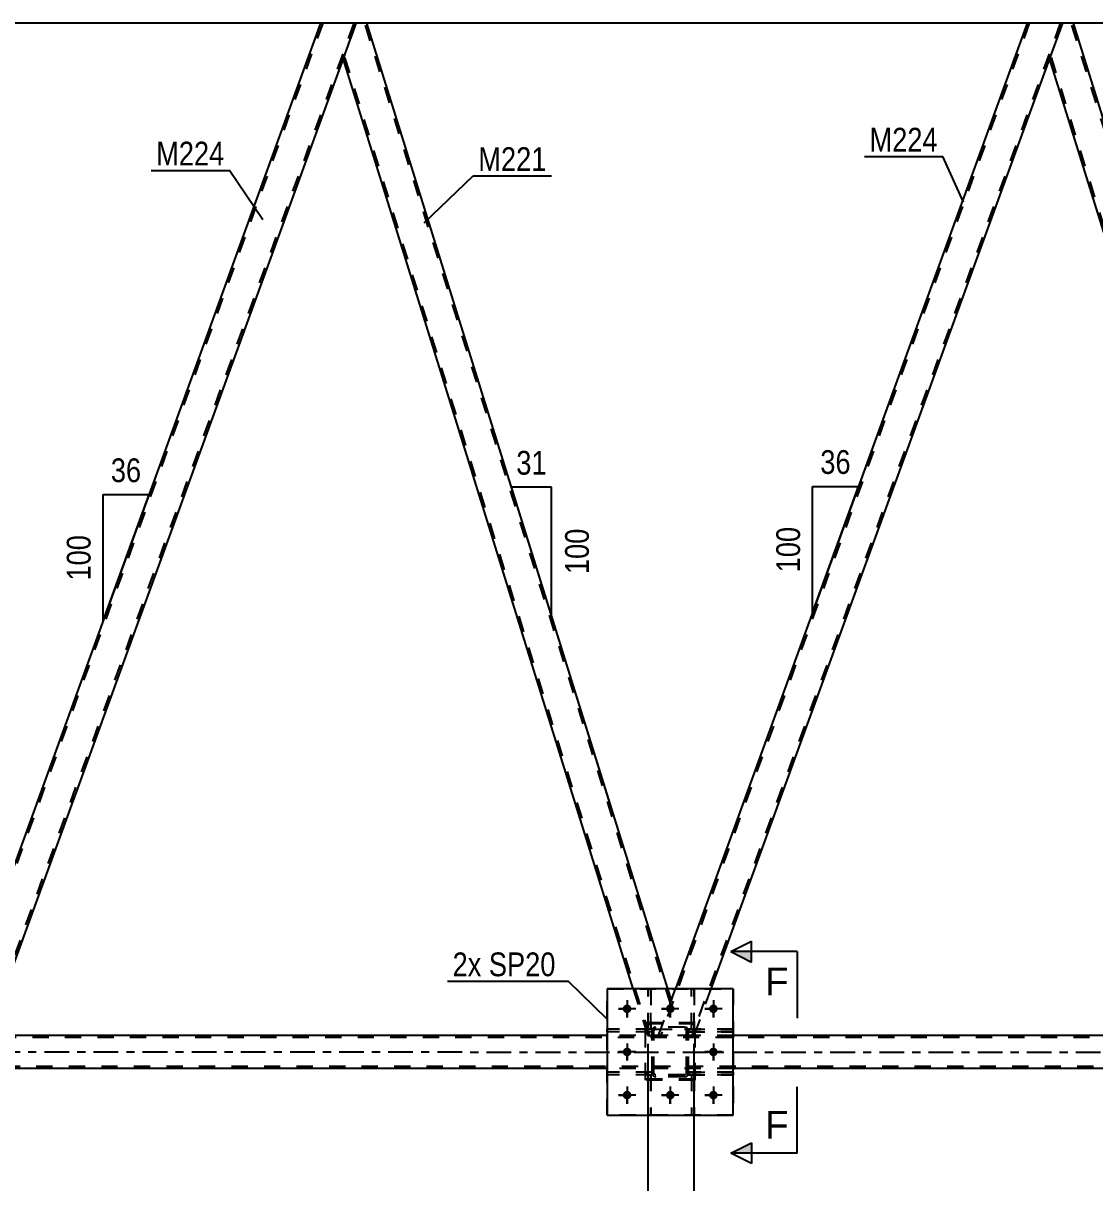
# Model space of a CAD drawing. Header units: millimetres. Extents: x 0 to 841, y 0 to 594.
# Drawn here: x 323.2 to 452.3, y 299.5 to 439.2 of the extents above; entities that cross this region are included whole.
import ezdxf

# ---------------------------------------------------------------- set-up
doc = ezdxf.new("R2010")
doc.units = ezdxf.units.MM
doc.linetypes.add('DXK_LINE_DOT2', pattern=[3.9198, 1.9599, -1.9599])
doc.linetypes.add('DXK_LINE_DOT3', pattern=[5.9187, 2.979, -0.9799, 0.9799, -0.9799])
doc.styles.add('Arial', font='ARIAL.TTF', dxfattribs={"height": 0.2})
doc.styles.add('Arial Narrow', font='ARIALN.TTF', dxfattribs={"height": 0.2})

# ---------------------------------------------------------------- blocks, each defined once
blk = doc.blocks.new('Part-318895815-2945 - 2943')
at = {"color": 7, "linetype": 'DXK_LINE_DOT2'}
for p, q in [((398.51, 312.47), (398.83, 312.47)), ((398.51, 312.47), (398.51, 307.63)), ((398.51, 311.87), (398.83, 311.87)), ((398.83, 312.47), (398.83, 307.63)), ((398.83, 307.63), (398.51, 307.63))]:
    blk.add_line(p, q, dxfattribs=at)
blk = doc.blocks.new('Part-318895815-2948 - 2943')
at = {"color": 7, "linetype": 'DXK_LINE_DOT2'}
for p, q in [((403.36, 317.67), (403.36, 317.99)), ((403.36, 317.99), (408.76, 317.99)), ((408.76, 317.67), (403.36, 317.67)), ((403.96, 317.67), (403.96, 317.99)), ((408.76, 317.99), (408.76, 317.67))]:
    blk.add_line(p, q, dxfattribs=at)
blk = doc.blocks.new('Part-318895815-2949 - 2943')
at = {"color": 7, "linetype": 'DXK_LINE_DOT2'}
for p, q in [((403.36, 312.47), (403.36, 312.79)), ((403.36, 312.79), (408.76, 312.79)), ((408.76, 312.47), (403.36, 312.47)), ((403.96, 312.47), (403.96, 312.79)), ((408.76, 312.79), (408.76, 312.47))]:
    blk.add_line(p, q, dxfattribs=at)
blk = doc.blocks.new('Part-318895815-2952 - 2943')
at = {"color": 7, "linetype": 'DXK_LINE_DOT2'}
for p, q in [((403.71, 312.47), (404.03, 312.47)), ((403.71, 312.47), (403.71, 307.63)), ((403.71, 311.87), (404.03, 311.87)), ((404.03, 312.47), (404.03, 307.63)), ((404.03, 307.63), (403.71, 307.63))]:
    blk.add_line(p, q, dxfattribs=at)
blk = doc.blocks.new('Part-318895815-2953 - 2943')
at = {"color": 7, "linetype": 'DXK_LINE_DOT2'}
for p, q in [((398.96, 317.75), (398.99, 317.93)), ((398.99, 317.93), (398.96, 317.75)), ((398.96, 312.71), (398.96, 317.75)), ((399.2, 317.75), (399.22, 317.84)), ((399.2, 312.71), (399.2, 317.75)), ((399.22, 317.84), (399.27, 317.92)), ((399.25, 318.19), (399.44, 318.23)), ((399.44, 318.23), (399.25, 318.19)), ((399.27, 317.92), (399.34, 317.97)), ((399.34, 317.97), (399.44, 317.99)), ((402.88, 318.23), (399.44, 318.23)), ((399.44, 317.99), (402.88, 317.99)), ((402.88, 318.23), (403.06, 318.19)), ((403.06, 318.19), (402.88, 318.23)), ((402.88, 317.99), (402.97, 317.97)), ((402.97, 317.97), (403.05, 317.92)), ((403.05, 317.92), (403.1, 317.84)), ((403.1, 317.84), (403.12, 317.75)), ((403.12, 312.71), (403.12, 317.75)), ((403.32, 317.93), (403.36, 317.75)), ((403.36, 317.75), (403.32, 317.93)), ((403.36, 312.71), (403.36, 317.75)), ((398.99, 312.52), (398.96, 312.71)), ((398.96, 312.71), (398.99, 312.52)), ((399.22, 312.62), (399.2, 312.71)), ((399.27, 312.54), (399.22, 312.62)), ((399.44, 312.23), (399.25, 312.26)), ((399.25, 312.26), (399.44, 312.23)), ((399.34, 312.49), (399.27, 312.54)), ((399.44, 312.47), (399.34, 312.49)), ((402.88, 312.47), (399.44, 312.47)), ((402.88, 312.23), (399.44, 312.23)), ((402.97, 312.49), (402.88, 312.47)), ((403.06, 312.26), (402.88, 312.23)), ((402.88, 312.23), (403.06, 312.26)), ((403.05, 312.54), (402.97, 312.49)), ((403.1, 312.62), (403.05, 312.54)), ((403.12, 312.71), (403.1, 312.62)), ((403.36, 312.71), (403.32, 312.52)), ((403.32, 312.52), (403.36, 312.71))]:
    blk.add_line(p, q, dxfattribs=at)
at = {"color": 7, "linetype": 'DXK_LINE_DOT3'}
blk.add_line((401.16, 315.23), (401.16, 315.23), dxfattribs=at)
at = {"color": 7, "linetype": 'DXK_LINE_DOT2'}
for centre, start, end in [((399.44, 317.75), 112.5, 157.5), ((399.44, 317.75), 112.5, 157.5), ((402.88, 317.75), 22.5, 67.5), ((402.88, 317.75), 22.5, 67.5), ((399.44, 312.71), 202.5, 247.5), ((399.44, 312.71), 202.5, 247.5), ((402.88, 312.71), 292.5, 337.5), ((402.88, 312.71), 292.5, 337.5)]:
    blk.add_arc(centre, 0.48, start, end, dxfattribs=at)
blk = doc.blocks.new('Part-318895815-2954 - 2943')
at = {"color": 7, "linetype": 'DXK_LINE_DOT2'}
for p, q in [((404.16, 318.76), (398.16, 318.76)), ((398.16, 311.96), (398.16, 318.76)), ((404.16, 311.96), (404.16, 318.76)), ((404.16, 311.96), (398.16, 311.96))]:
    blk.add_line(p, q, dxfattribs=at)
blk = doc.blocks.new('Part-318895815-2955 - 2943')
at = {"color": 7, "linetype": 'DXK_LINE_DOT2'}
for p, q in [((404.16, 318.63), (398.16, 318.63)), ((398.16, 311.83), (398.16, 318.63)), ((404.16, 311.83), (404.16, 318.63)), ((404.16, 311.83), (398.16, 311.83))]:
    blk.add_line(p, q, dxfattribs=at)
blk = doc.blocks.new('Part-318895815-2970 - 2943')
at = {"color": 2, "linetype": 'Continuous'}
for p, q in [((363.28, 439.22), (361.74, 434.97)), ((364.6, 439.22), (363.28, 439.22)), ((400.88, 322.83), (364.6, 439.22)), ((396.69, 322.83), (361.74, 434.97))]:
    blk.add_line(p, q, dxfattribs=at)
at = {"color": 7, "linetype": 'DXK_LINE_DOT2'}
for p, q in [((401.17, 321.1), (364.35, 439.22)), ((398.69, 317.22), (361.87, 435.35)), ((396.69, 322.83), (398.44, 317.22)), ((399.76, 317.22), (401.3, 321.47)), ((401.3, 321.47), (400.88, 322.83)), ((398.44, 317.22), (399.76, 317.22))]:
    blk.add_line(p, q, dxfattribs=at)
blk = doc.blocks.new('Part-318895815-2976 - 2943')
at = {"color": 2, "linetype": 'Continuous'}
for p, q in [((398.51, 322.83), (398.51, 322.83)), ((398.83, 322.83), (398.51, 322.83)), ((398.83, 322.83), (398.83, 322.83))]:
    blk.add_line(p, q, dxfattribs=at)
at = {"color": 7, "linetype": 'DXK_LINE_DOT2'}
for p, q in [((398.51, 317.99), (398.51, 322.83)), ((398.83, 317.99), (398.83, 322.83)), ((398.51, 318.59), (398.83, 318.59)), ((398.83, 317.99), (398.51, 317.99))]:
    blk.add_line(p, q, dxfattribs=at)
blk = doc.blocks.new('Part-318895815-2977 - 2943')
at = {"color": 2, "linetype": 'Continuous'}
for p, q in [((403.71, 322.83), (403.71, 322.83)), ((404.03, 322.83), (403.71, 322.83)), ((404.03, 322.83), (404.03, 322.83))]:
    blk.add_line(p, q, dxfattribs=at)
at = {"color": 7, "linetype": 'DXK_LINE_DOT2'}
for p, q in [((403.71, 317.99), (403.71, 322.83)), ((404.03, 317.99), (404.03, 322.83)), ((403.71, 318.59), (404.03, 318.59)), ((404.03, 317.99), (403.71, 317.99))]:
    blk.add_line(p, q, dxfattribs=at)
blk = doc.blocks.new('Part-318895815-3123 - 2943')
at = {"color": 7, "linetype": 'DXK_LINE_DOT2'}
for p, q in [((398.51, 317.99), (398.51, 322.83)), ((398.51, 322.83), (398.83, 322.83)), ((398.83, 322.83), (398.83, 317.99)), ((398.51, 318.59), (398.83, 318.59)), ((398.83, 317.99), (398.51, 317.99))]:
    blk.add_line(p, q, dxfattribs=at)
blk = doc.blocks.new('Part-318895815-2984 - 2943')
at = {"color": 7, "linetype": 'DXK_LINE_DOT2'}
for p, q in [((398.83, 312.47), (398.51, 312.47)), ((398.51, 312.47), (398.51, 307.63)), ((398.51, 311.87), (398.83, 311.87)), ((398.83, 312.47), (398.83, 307.63)), ((398.51, 307.63), (398.83, 307.63))]:
    blk.add_line(p, q, dxfattribs=at)
blk = doc.blocks.new('Part-318895815-2985 - 2943')
at = {"color": 7, "linetype": 'DXK_LINE_DOT2'}
for p, q in [((404.03, 312.47), (403.71, 312.47)), ((403.71, 312.47), (403.71, 307.63)), ((403.71, 311.87), (404.03, 311.87)), ((404.03, 312.47), (404.03, 307.63)), ((403.71, 307.63), (404.03, 307.63))]:
    blk.add_line(p, q, dxfattribs=at)
blk = doc.blocks.new('Part-318895815-2986 - 2943')
at = {"color": 7, "linetype": 'DXK_LINE_DOT2'}
for p, q in [((398.96, 317.99), (393.56, 317.99)), ((393.56, 317.67), (393.56, 317.99)), ((398.96, 317.67), (393.56, 317.67)), ((398.36, 317.67), (398.36, 317.99)), ((398.96, 317.99), (398.96, 317.67))]:
    blk.add_line(p, q, dxfattribs=at)
blk = doc.blocks.new('Part-318895815-2987 - 2943')
at = {"color": 7, "linetype": 'DXK_LINE_DOT2'}
for p, q in [((398.96, 312.79), (393.56, 312.79)), ((393.56, 312.47), (393.56, 312.79)), ((398.96, 312.47), (393.56, 312.47)), ((398.36, 312.47), (398.36, 312.79)), ((398.96, 312.79), (398.96, 312.47))]:
    blk.add_line(p, q, dxfattribs=at)
blk = doc.blocks.new('Part-318895815-3121 - 2943')
at = {"color": 7, "linetype": 'DXK_LINE_DOT2'}
for p, q in [((444.42, 439.22), (400.01, 317.22)), ((448.16, 439.22), (403.76, 317.22)), ((444.42, 439.22), (444.44, 439.22)), ((448.42, 439.22), (446.87, 434.97)), ((399.76, 317.22), (401.8, 322.83)), ((406.05, 322.83), (404.01, 317.22)), ((404.01, 317.22), (399.76, 317.22))]:
    blk.add_line(p, q, dxfattribs=at)
at = {"color": 2, "linetype": 'Continuous'}
for p, q in [((444.16, 439.22), (401.8, 322.83)), ((448.42, 439.22), (444.16, 439.22)), ((446.87, 434.97), (406.05, 322.83))]:
    blk.add_line(p, q, dxfattribs=at)
blk = doc.blocks.new('Part-318895815-3027 - 2943')
at = {"color": 7, "linetype": 'DXK_LINE_DOT2'}
for p, q in [((706.48, 316.98), (136.35, 316.99)), ((408.76, 317.22), (393.56, 317.22)), ((706.95, 313.46), (136.35, 313.47)), ((408.76, 313.22), (393.56, 313.22))]:
    blk.add_line(p, q, dxfattribs=at)
at = {"color": 2, "linetype": 'Continuous'}
for p, q in [((393.56, 317.22), (318.88, 317.22)), ((483.57, 317.22), (408.76, 317.22)), ((393.56, 313.22), (238.49, 313.22)), ((563.83, 313.22), (408.76, 313.22))]:
    blk.add_line(p, q, dxfattribs=at)
at = {"color": 7, "linetype": 'DXK_LINE_DOT3'}
blk.add_line((136.35, 315.23), (706.72, 315.22), dxfattribs=at)
blk = doc.blocks.new('Part-318895815-3079 - 2943')
at = {"color": 7, "linetype": 'DXK_LINE_DOT2'}
for p, q in [((398.96, 317.75), (398.99, 317.93)), ((398.99, 317.93), (398.96, 317.75)), ((398.96, 312.71), (398.96, 317.75)), ((399.2, 317.75), (399.22, 317.84)), ((399.2, 312.71), (399.2, 317.75)), ((399.22, 317.84), (399.27, 317.92)), ((399.25, 318.19), (399.44, 318.23)), ((399.44, 318.23), (399.25, 318.19)), ((399.27, 317.92), (399.34, 317.97)), ((399.34, 317.97), (399.44, 317.99)), ((402.88, 318.23), (399.44, 318.23)), ((399.44, 317.99), (402.88, 317.99)), ((402.88, 318.23), (403.06, 318.19)), ((403.06, 318.19), (402.88, 318.23)), ((402.88, 317.99), (402.97, 317.97)), ((402.97, 317.97), (403.05, 317.92)), ((403.05, 317.92), (403.1, 317.84)), ((403.1, 317.84), (403.12, 317.75)), ((403.12, 312.71), (403.12, 317.75)), ((403.32, 317.93), (403.36, 317.75)), ((403.36, 317.75), (403.32, 317.93)), ((403.36, 312.71), (403.36, 317.75)), ((398.99, 312.52), (398.96, 312.71)), ((398.96, 312.71), (398.99, 312.52)), ((399.22, 312.62), (399.2, 312.71)), ((399.27, 312.54), (399.22, 312.62)), ((399.44, 312.23), (399.25, 312.26)), ((399.25, 312.26), (399.44, 312.23)), ((399.34, 312.49), (399.27, 312.54)), ((399.44, 312.47), (399.34, 312.49)), ((402.88, 312.47), (399.44, 312.47)), ((402.88, 312.23), (399.44, 312.23)), ((402.97, 312.49), (402.88, 312.47)), ((403.06, 312.26), (402.88, 312.23)), ((402.88, 312.23), (403.06, 312.26)), ((403.05, 312.54), (402.97, 312.49)), ((403.1, 312.62), (403.05, 312.54)), ((403.12, 312.71), (403.1, 312.62)), ((403.36, 312.71), (403.32, 312.52)), ((403.32, 312.52), (403.36, 312.71))]:
    blk.add_line(p, q, dxfattribs=at)
at = {"color": 7, "linetype": 'DXK_LINE_DOT3'}
blk.add_line((401.16, 315.23), (401.16, 315.23), dxfattribs=at)
at = {"color": 7, "linetype": 'DXK_LINE_DOT2'}
for centre, start, end in [((399.44, 317.75), 112.5, 157.5), ((399.44, 317.75), 112.5, 157.5), ((402.88, 317.75), 22.5, 67.5), ((402.88, 317.75), 22.5, 67.5), ((399.44, 312.71), 202.5, 247.5), ((399.44, 312.71), 202.5, 247.5), ((402.88, 312.71), 292.5, 337.5), ((402.88, 312.71), 292.5, 337.5)]:
    blk.add_arc(centre, 0.48, start, end, dxfattribs=at)
blk = doc.blocks.new('Part-318895815-3080 - 2943')
at = {"color": 7, "linetype": 'DXK_LINE_DOT2'}
for p, q in [((408.76, 317.99), (403.36, 317.99)), ((403.36, 317.99), (403.36, 317.67)), ((403.36, 317.67), (408.76, 317.67)), ((403.96, 317.67), (403.96, 317.99)), ((408.76, 317.67), (408.76, 317.99))]:
    blk.add_line(p, q, dxfattribs=at)
blk = doc.blocks.new('Part-318895815-3081 - 2943')
at = {"color": 7, "linetype": 'DXK_LINE_DOT2'}
for p, q in [((408.76, 312.79), (403.36, 312.79)), ((403.36, 312.79), (403.36, 312.47)), ((403.36, 312.47), (408.76, 312.47)), ((403.96, 312.47), (403.96, 312.79)), ((408.76, 312.47), (408.76, 312.79))]:
    blk.add_line(p, q, dxfattribs=at)
blk = doc.blocks.new('Part-318895815-3082 - 2943')
at = {"color": 7, "linetype": 'DXK_LINE_DOT2'}
for p, q in [((398.96, 317.99), (393.56, 317.99)), ((393.56, 317.99), (393.56, 317.67)), ((398.96, 317.67), (393.56, 317.67)), ((398.36, 317.67), (398.36, 317.99)), ((398.96, 317.67), (398.96, 317.99))]:
    blk.add_line(p, q, dxfattribs=at)
blk = doc.blocks.new('Part-318895815-3122 - 2943')
at = {"color": 7, "linetype": 'DXK_LINE_DOT2'}
for p, q in [((398.96, 312.79), (393.56, 312.79)), ((393.56, 312.79), (393.56, 312.47)), ((398.96, 312.47), (393.56, 312.47)), ((398.36, 312.47), (398.36, 312.79)), ((398.96, 312.47), (398.96, 312.79))]:
    blk.add_line(p, q, dxfattribs=at)
blk = doc.blocks.new('Part-318895815-3223 - 2943')
at = {"color": 2, "linetype": 'Continuous'}
for p, q in [((448.42, 439.22), (446.87, 434.97)), ((449.74, 439.22), (448.42, 439.22)), ((486.44, 321.47), (449.74, 439.22)), ((483.57, 317.22), (446.87, 434.97)), ((486.44, 321.47), (486.17, 320.73)), ((486.17, 320.73), (484.89, 317.22)), ((484.89, 317.22), (483.57, 317.22))]:
    blk.add_line(p, q, dxfattribs=at)
at = {"color": 7, "linetype": 'DXK_LINE_DOT2'}
for p, q in [((486.3, 321.1), (449.48, 439.22)), ((483.82, 317.22), (447.01, 435.35)), ((486.42, 321.42), (486.17, 320.73))]:
    blk.add_line(p, q, dxfattribs=at)
blk = doc.blocks.new('Part-318895815-3233 - 2943')
at = {"color": 7, "linetype": 'DXK_LINE_DOT2'}
for p, q in [((359.28, 439.22), (314.88, 317.22)), ((363.03, 439.22), (318.62, 317.22)), ((359.28, 439.22), (359.3, 439.22)), ((363.28, 439.22), (361.74, 434.97)), ((314.62, 317.22), (316.17, 321.48)), ((314.88, 317.22), (314.9, 317.22))]:
    blk.add_line(p, q, dxfattribs=at)
at = {"color": 2, "linetype": 'Continuous'}
for p, q in [((359.03, 439.22), (316.17, 321.48)), ((363.28, 439.22), (359.03, 439.22)), ((361.74, 434.97), (318.88, 317.22)), ((318.84, 317.22), (314.62, 317.22)), ((318.88, 317.22), (318.84, 317.22))]:
    blk.add_line(p, q, dxfattribs=at)
blk = doc.blocks.new('Part-318895815-3244 - 2943')
at = {"color": 2, "linetype": 'Continuous'}
for p, q in [((393.56, 322.83), (393.56, 307.63)), ((408.76, 322.83), (393.56, 322.83)), ((408.76, 307.63), (408.76, 322.83)), ((393.56, 307.63), (408.76, 307.63))]:
    blk.add_line(p, q, dxfattribs=at)
blk = doc.blocks.new('Part-318895815-3249 - 2943')
at = {"color": 7, "linetype": 'DXK_LINE_DOT2'}
for p, q in [((393.56, 307.63), (393.56, 322.83)), ((393.56, 322.83), (408.76, 322.83)), ((408.76, 322.83), (408.76, 307.63)), ((408.76, 307.63), (393.56, 307.63))]:
    blk.add_line(p, q, dxfattribs=at)
blk = doc.blocks.new('Part-318895815-3260 - 2943')
at = {"color": 7, "linetype": 'DXK_LINE_DOT2'}
for p, q in [((403.71, 317.99), (403.71, 322.83)), ((403.71, 322.83), (404.03, 322.83)), ((404.03, 322.83), (404.03, 317.99)), ((403.71, 318.59), (404.03, 318.59)), ((404.03, 317.99), (403.71, 317.99))]:
    blk.add_line(p, q, dxfattribs=at)
blk = doc.blocks.new('Part-318895815-3314 - 2943')
at = {"color": 2, "linetype": 'Continuous'}
for p, q in [((359.03, 439.22), (279.47, 439.22)), ((444.16, 439.22), (364.6, 439.22)), ((529.29, 439.22), (449.74, 439.22))]:
    blk.add_line(p, q, dxfattribs=at)
at = {"color": 7, "linetype": 'DXK_LINE_DOT2'}
for p, q in [((364.6, 439.22), (359.03, 439.22)), ((449.74, 439.22), (444.16, 439.22))]:
    blk.add_line(p, q, dxfattribs=at)
blk = doc.blocks.new('Bolt-318895815-3344 - 2943')
at = {"color": 1, "linetype": 'Continuous'}
for p, q in [((395.96, 321.47), (395.96, 320.78)), ((401.16, 321.47), (401.16, 320.78)), ((406.36, 321.47), (406.36, 320.78)), ((394.92, 320.43), (395.61, 320.43)), ((395.96, 319.39), (395.96, 320.08)), ((397, 320.43), (396.3, 320.43)), ((400.12, 320.43), (400.81, 320.43)), ((401.16, 319.39), (401.16, 320.08)), ((402.2, 320.43), (401.5, 320.43)), ((405.32, 320.43), (406.01, 320.43)), ((406.36, 319.39), (406.36, 320.08)), ((407.4, 320.43), (406.7, 320.43)), ((395.96, 316.27), (395.96, 315.58)), ((406.36, 316.27), (406.36, 315.58)), ((394.92, 315.23), (395.61, 315.23)), ((395.96, 314.19), (395.96, 314.88)), ((397, 315.23), (396.3, 315.23)), ((405.32, 315.23), (406.01, 315.23)), ((406.36, 314.19), (406.36, 314.88)), ((407.4, 315.23), (406.7, 315.23)), ((395.96, 311.07), (395.96, 310.38)), ((401.16, 311.07), (401.16, 310.38)), ((406.36, 311.07), (406.36, 310.38)), ((394.92, 310.03), (395.61, 310.03)), ((395.96, 308.99), (395.96, 309.68)), ((397, 310.03), (396.3, 310.03)), ((400.12, 310.03), (400.81, 310.03)), ((401.16, 308.99), (401.16, 309.68)), ((402.2, 310.03), (401.5, 310.03)), ((405.32, 310.03), (406.01, 310.03)), ((406.36, 308.99), (406.36, 309.68)), ((407.4, 310.03), (406.7, 310.03))]:
    blk.add_line(p, q, dxfattribs=at)
blk = doc.blocks.new('Bolt-318895815-3345 - 2943')
at = {"linetype": 'Continuous'}
for points in [[(396.48, 320.43, -1), (395.44, 320.43, -1)], [(401.68, 320.43, -1), (400.64, 320.43, -1)], [(406.88, 320.43, -1), (405.84, 320.43, -1)], [(396.48, 315.23, -1), (395.44, 315.23, -1)], [(406.88, 315.23, -1), (405.84, 315.23, -1)], [(396.48, 310.03, -1), (395.44, 310.03, -1)], [(401.68, 310.03, -1), (400.64, 310.03, -1)], [(406.88, 310.03, -1), (405.84, 310.03, -1)]]:
    blk.add_hatch(color=1, dxfattribs=at).paths.add_polyline_path(points)
at = {"color": 1, "linetype": 'Continuous'}
for p, q in [((395.96, 321.47), (395.96, 319.39)), ((401.16, 321.47), (401.16, 319.39)), ((406.36, 321.47), (406.36, 319.39)), ((397, 320.43), (394.92, 320.43)), ((402.2, 320.43), (400.12, 320.43)), ((407.4, 320.43), (405.32, 320.43)), ((395.96, 316.27), (395.96, 314.19)), ((406.36, 316.27), (406.36, 314.19)), ((397, 315.23), (394.92, 315.23)), ((407.4, 315.23), (405.32, 315.23)), ((395.96, 311.07), (395.96, 308.99)), ((401.16, 311.07), (401.16, 308.99)), ((406.36, 311.07), (406.36, 308.99)), ((397, 310.03), (394.92, 310.03)), ((402.2, 310.03), (400.12, 310.03)), ((407.4, 310.03), (405.32, 310.03))]:
    blk.add_line(p, q, dxfattribs=at)
blk = doc.blocks.new('StraightDimension-318895815-22671 - 2943')
at = {"color": 7, "linetype": 'Continuous'}
for p, q in [((398.44, 316.22), (398.44, 272.71)), ((404.01, 316.22), (404.01, 272.71)), ((396.94, 282.31), (399.94, 283.51)), ((398.44, 282.91), (404.01, 282.91)), ((405.51, 283.51), (402.51, 282.31))]:
    blk.add_line(p, q, dxfattribs=at)
at = {"color": 0}
blk.add_wipeout([(405.16, 283.66), (405.16, 287.86), (397.29, 287.86), (397.29, 283.66)], dxfattribs=at)
at = {"color": 0, "linetype": 'Continuous'}
blk.add_wipeout([(403.41, 282.21), (399.21, 282.21), (399.21, 272.11), (403.41, 272.11)], dxfattribs=at)
at = {"color": 3, "style": 'Arial'}
blk.add_text('139', height=2.865, dxfattribs=at).set_placement((397.89, 284.26))
at = {"color": 3, "linetype": 'Continuous', "style": 'Arial'}
blk.add_text('8485', height=2.865, rotation=90.0002, dxfattribs=at).set_placement((402.81, 272.71))
blk = doc.blocks.new('AngleDimension-318895815-3450 - 2943')
at = {"color": 7, "linetype": 'Continuous'}
for p, q in [((386.85, 383.31), (382.03, 383.31)), ((386.85, 367.84), (382.03, 383.31)), ((386.85, 367.84), (386.85, 383.31)), ((394.3, 343.95), (386.85, 367.84))]:
    blk.add_line(p, q, dxfattribs=at)
at = {"color": 0}
for points in [[(386.87, 384.21), (386.87, 388.41), (382.01, 388.41), (382.01, 384.21)], [(391.95, 378.92), (387.75, 378.92), (387.75, 372.23), (391.95, 372.23)]]:
    blk.add_wipeout(points, dxfattribs=at)
at = {"color": 3, "style": 'Arial Narrow'}
blk.add_text('31', height=2.863, dxfattribs=at).set_placement((382.61, 384.81))
blk.add_text('100', height=2.863, rotation=90.0002, dxfattribs=at).set_placement((391.35, 372.83))
blk = doc.blocks.new('StraightDimension-318895815-22670 - 2943')
at = {"color": 7, "linetype": 'Continuous'}
for p, q in [((404.01, 316.22), (404.01, 272.71)), ((483.57, 316.22), (483.57, 270.49)), ((405.51, 283.51), (402.51, 282.31)), ((404.01, 282.91), (483.57, 282.91)), ((482.07, 282.31), (485.07, 283.51))]:
    blk.add_line(p, q, dxfattribs=at)
at = {"color": 0}
blk.add_wipeout([(448.84, 283.66), (448.84, 287.86), (438.75, 287.86), (438.75, 283.66)], dxfattribs=at)
at = {"color": 3, "style": 'Arial'}
blk.add_text('1989', height=2.865, dxfattribs=at).set_placement((439.35, 284.26))
at = {"color": 0, "linetype": 'Continuous'}
blk.add_wipeout([(482.97, 282.21), (478.77, 282.21), (478.77, 269.89), (482.97, 269.89)], dxfattribs=at)
at = {"color": 3, "linetype": 'Continuous', "style": 'Arial'}
blk.add_text('10474', height=2.865, rotation=90.0002, dxfattribs=at).set_placement((482.37, 270.49))
blk = doc.blocks.new('AngleDimension-318895815-3436 - 2943')
at = {"color": 7, "linetype": 'Continuous'}
for p, q in [((426.02, 389.38), (423.84, 383.4)), ((418.3, 383.4), (423.84, 383.4)), ((418.3, 368.17), (423.84, 383.4)), ((418.3, 368.17), (418.3, 383.4))]:
    blk.add_line(p, q, dxfattribs=at)
at = {"color": 0}
blk.add_wipeout([(417.4, 379.13), (413.2, 379.13), (413.2, 372.44), (417.4, 372.44)], dxfattribs=at)
at = {"color": 3, "style": 'Arial Narrow'}
blk.add_text('100', height=2.863, rotation=90.0002, dxfattribs=at).set_placement((416.8, 373.04))
at = {"color": 0}
blk.add_wipeout([(423.5, 384.3), (423.5, 388.5), (418.64, 388.5), (418.64, 384.3)], dxfattribs=at)
at = {"color": 3, "style": 'Arial Narrow'}
blk.add_text('36', height=2.863, dxfattribs=at).set_placement((419.24, 384.9))
blk = doc.blocks.new('AngleDimension-318895815-3942 - 2943')
at = {"color": 7, "linetype": 'Continuous'}
for p, q in [((339.04, 384.31), (338.35, 382.41)), ((332.81, 382.41), (338.35, 382.41)), ((332.81, 367.18), (338.35, 382.41)), ((332.81, 367.18), (332.81, 382.41))]:
    blk.add_line(p, q, dxfattribs=at)
at = {"color": 0}
blk.add_wipeout([(331.91, 378.14), (327.71, 378.14), (327.71, 371.45), (331.91, 371.45)], dxfattribs=at)
at = {"color": 3, "style": 'Arial Narrow'}
blk.add_text('100', height=2.863, rotation=90.0002, dxfattribs=at).set_placement((331.31, 372.05))
at = {"color": 0}
blk.add_wipeout([(338, 383.31), (338, 387.51), (333.15, 387.51), (333.15, 383.31)], dxfattribs=at)
at = {"color": 3, "style": 'Arial Narrow'}
blk.add_text('36', height=2.863, dxfattribs=at).set_placement((333.75, 383.91))
blk = doc.blocks.new('StraightDimension-318895815-22672 - 2943')
at = {"color": 7, "linetype": 'Continuous'}
for p, q in [((318.88, 316.22), (318.88, 272.71)), ((398.44, 316.22), (398.44, 272.71)), ((320.38, 283.51), (317.38, 282.31)), ((318.88, 282.91), (398.44, 282.91)), ((396.94, 282.31), (399.94, 283.51))]:
    blk.add_line(p, q, dxfattribs=at)
at = {"color": 0}
blk.add_wipeout([(363.71, 283.66), (363.71, 287.86), (353.61, 287.86), (353.61, 283.66)], dxfattribs=at)
at = {"color": 3, "style": 'Arial'}
blk.add_text('1989', height=2.865, dxfattribs=at).set_placement((354.21, 284.26))
at = {"color": 0, "linetype": 'Continuous'}
blk.add_wipeout([(397.84, 282.21), (393.64, 282.21), (393.64, 272.11), (397.84, 272.11)], dxfattribs=at)
at = {"color": 3, "linetype": 'Continuous', "style": 'Arial'}
blk.add_text('8345', height=2.865, rotation=90.0002, dxfattribs=at).set_placement((397.24, 272.71))
blk = doc.blocks.new('Mark-318895815-2966 - 2943')
at = {"color": 0}
blk.add_wipeout([(386.26, 421.41), (386.26, 424.41), (378.03, 424.41), (378.03, 421.41)], dxfattribs=at)
blk.add_wipeout([(386.26, 421.41), (386.26, 424.41), (378.03, 424.41), (378.03, 421.41)], dxfattribs=at)
at = {"color": 30, "linetype": 'Continuous'}
for p, q in [((371.5, 415.15), (377.43, 420.81)), ((377.43, 420.81), (386.86, 420.81))]:
    blk.add_line(p, q, dxfattribs=at)
at = {"color": 3, "style": 'Arial Narrow'}
blk.add_text('M221', height=2.863, dxfattribs=at).set_placement((378.03, 421.41))
blk = doc.blocks.new('SectionMark-318895815-4461 - 2943')
at = {"linetype": 'Continuous'}
for points in [[(410.94, 327.32), (410.94, 326.07), (408.44, 327.32)], [(410.94, 304.27), (410.94, 303.02), (408.44, 303.02)]]:
    blk.add_hatch(color=6, dxfattribs=at).paths.add_polyline_path(points)
at = {"color": 6, "linetype": 'Continuous'}
for p, q in [((408.44, 327.32), (410.94, 328.57)), ((410.94, 326.07), (410.94, 328.57)), ((416.44, 327.32), (408.44, 327.32)), ((408.44, 327.32), (410.94, 326.07)), ((416.44, 327.32), (416.44, 319.32)), ((416.44, 303.02), (416.44, 311.02)), ((408.44, 303.02), (410.94, 304.27)), ((410.94, 304.27), (410.94, 301.77)), ((416.44, 303.02), (408.44, 303.02)), ((410.94, 301.77), (408.44, 303.02))]:
    blk.add_line(p, q, dxfattribs=at)
at = {"color": 0, "linetype": 'Continuous'}
for points in [[(415.44, 322.07), (415.44, 325.57), (412.58, 325.57), (412.58, 322.07)], [(415.44, 304.77), (415.44, 308.27), (412.58, 308.27), (412.58, 304.77)]]:
    blk.add_wipeout(points, dxfattribs=at)
at = {"color": 3, "linetype": 'Continuous', "style": 'Arial'}
for p in [(412.58, 322.07), (412.58, 304.77)]:
    blk.add_text('F', height=3.34, dxfattribs=at).set_placement(p)
blk = doc.blocks.new('Mark-318895815-3117 - 2943')
at = {"color": 0}
blk.add_wipeout([(433.39, 423.75), (433.39, 426.75), (425.17, 426.75), (425.17, 423.75)], dxfattribs=at)
blk.add_wipeout([(433.39, 423.75), (433.39, 426.75), (425.17, 426.75), (425.17, 423.75)], dxfattribs=at)
at = {"color": 30, "linetype": 'Continuous'}
for p in [(424.57, 423.15), (436.5, 417.67)]:
    blk.add_line(p, (433.99, 423.15), dxfattribs=at)
at = {"color": 3, "style": 'Arial Narrow'}
blk.add_text('M224', height=2.863, dxfattribs=at).set_placement((425.17, 423.75))
blk = doc.blocks.new('Mark-318895815-3229 - 2943')
at = {"color": 0}
blk.add_wipeout([(347.44, 422.08), (347.44, 425.08), (339.21, 425.08), (339.21, 422.08)], dxfattribs=at)
blk.add_wipeout([(347.44, 422.08), (347.44, 425.08), (339.21, 425.08), (339.21, 422.08)], dxfattribs=at)
at = {"color": 30, "linetype": 'Continuous'}
for p in [(338.61, 421.48), (352.07, 415.53)]:
    blk.add_line(p, (348.04, 421.48), dxfattribs=at)
at = {"color": 3, "style": 'Arial Narrow'}
blk.add_text('M224', height=2.863, dxfattribs=at).set_placement((339.21, 422.08))
blk = doc.blocks.new('MarkSet-318895815-4493 - 2943')
at = {"color": 30, "linetype": 'Continuous'}
blk.add_line((393.56, 319.18), (388.84, 323.76), dxfattribs=at)
at = {"color": 0}
for points in [[(378.4, 324.36), (378.4, 327.36), (374.93, 327.36), (374.93, 324.36)], [(387.34, 324.36), (387.34, 327.36), (379.3, 327.36), (379.3, 324.36)]]:
    blk.add_wipeout(points, dxfattribs=at)
for points in [[(378.4, 324.36), (378.4, 327.36), (374.93, 327.36), (374.93, 324.36)], [(387.34, 324.36), (387.34, 327.36), (379.3, 327.36), (379.3, 324.36)]]:
    blk.add_wipeout(points, dxfattribs=at)
at = {"color": 30, "linetype": 'Continuous'}
blk.add_line((374.33, 323.76), (388.84, 323.76), dxfattribs=at)
at = {"color": 3, "style": 'Arial Narrow'}
for s, p in [('2x', (374.93, 324.36)), ('SP20', (379.3, 324.36))]:
    blk.add_text(s, height=2.863, dxfattribs=at).set_placement(p)

msp = doc.modelspace()

# ---------------------------------------------------------------- block references
for name in ['Part-318895815-3314 - 2943', 'Part-318895815-3233 - 2943', 'Part-318895815-2970 - 2943', 'Part-318895815-3121 - 2943', 'Part-318895815-3223 - 2943', 'Part-318895815-3244 - 2943', 'Part-318895815-3249 - 2943', 'Bolt-318895815-3344 - 2943', 'Bolt-318895815-3345 - 2943', 'Part-318895815-2976 - 2943', 'Part-318895815-3123 - 2943', 'Part-318895815-2977 - 2943', 'Part-318895815-3260 - 2943', 'Part-318895815-2954 - 2943', 'Part-318895815-2986 - 2943', 'Part-318895815-3082 - 2943', 'Part-318895815-2955 - 2943', 'Part-318895815-2953 - 2943', 'Part-318895815-3079 - 2943', 'Part-318895815-2948 - 2943', 'Part-318895815-3080 - 2943', 'Part-318895815-3027 - 2943', 'Part-318895815-2987 - 2943', 'Part-318895815-3122 - 2943', 'Part-318895815-2945 - 2943', 'Part-318895815-2984 - 2943', 'Part-318895815-2949 - 2943', 'Part-318895815-3081 - 2943', 'Part-318895815-2952 - 2943', 'Part-318895815-2985 - 2943']:
    msp.add_blockref(name, (0, 0))

# ---------------------------------------------------------------- next in the draw order: block references
for name in ['Mark-318895815-3117 - 2943', 'Mark-318895815-3229 - 2943', 'Mark-318895815-2966 - 2943', 'AngleDimension-318895815-3436 - 2943', 'AngleDimension-318895815-3942 - 2943', 'AngleDimension-318895815-3450 - 2943', 'MarkSet-318895815-4493 - 2943', 'StraightDimension-318895815-22671 - 2943']:
    msp.add_blockref(name, (0, 0))

# ---------------------------------------------------------------- next in the draw order: block references
for name in ['StraightDimension-318895815-22672 - 2943', 'StraightDimension-318895815-22670 - 2943']:
    msp.add_blockref(name, (0, 0))

# ---------------------------------------------------------------- next in the draw order: block references
msp.add_blockref('SectionMark-318895815-4461 - 2943', (0, 0))

doc.saveas('drawing.dxf')
